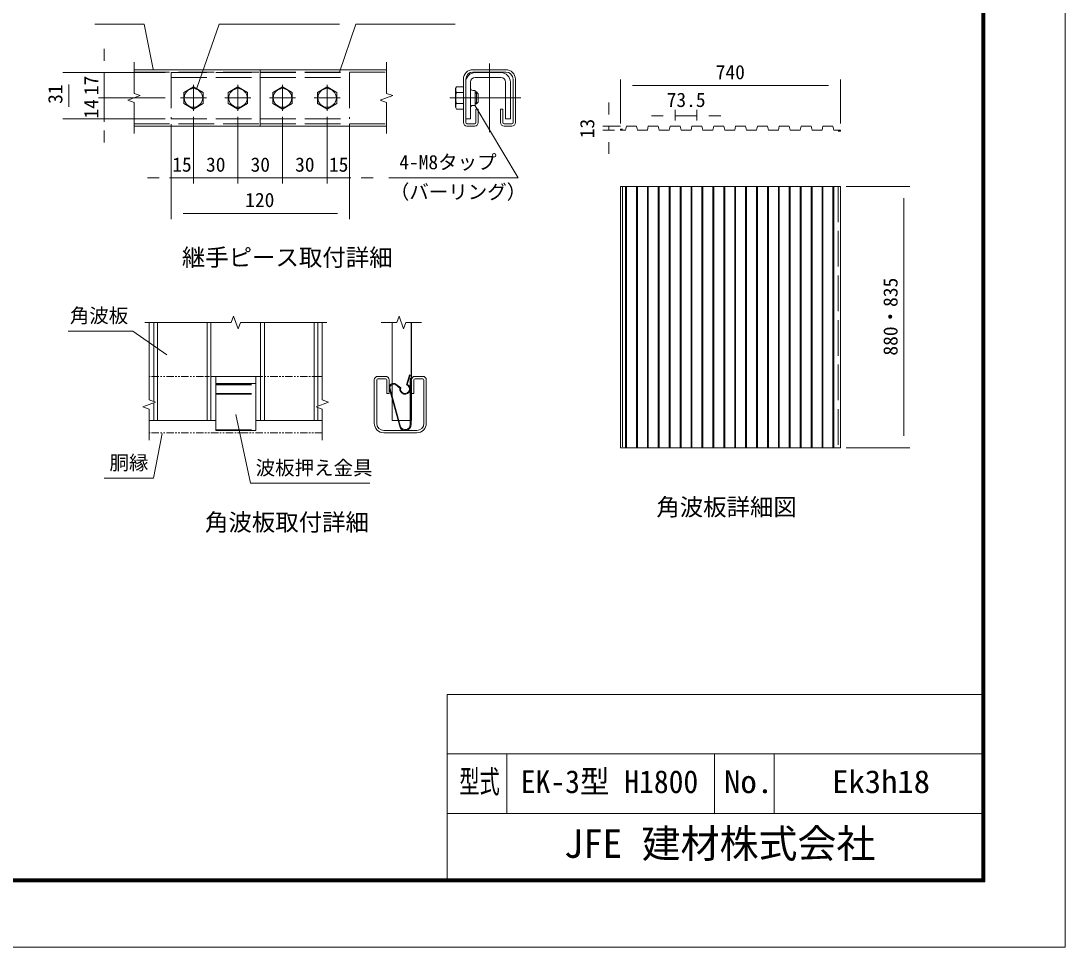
# Model space of a CAD drawing. Units: millimetres, scale not verified, with parts at other scales. Extents: x -4200 to 4200, y -2970 to 2970.
# Drawn here: x 685 to 4200, y -2970 to 147 of the extents above; entities that cross this region are included whole.
import ezdxf
from ezdxf.enums import TextEntityAlignment as Align

# ---------------------------------------------------------------- set-up
doc = ezdxf.new("R2010")
doc.units = ezdxf.units.MM
doc.header["$LTSCALE"] = 20
for name, pattern in [('DASHED', [7.5, 6, -1.5]), ('USER1', [50.8, 31.75, -6.35, 6.35, -6.35]), ('USER2', [2.5, 1.25, -0.25, 0.25, -0.25, 0.25, -0.25])]:
    doc.linetypes.add(name, pattern=pattern)
for name, color, linetype, lineweight in [('0-0_D-STR1', 1, 'Continuous', 18), ('0-1_D-BMK', 2, 'USER1', 13), ('0-4_D-STR3', 3, 'Continuous', 13), ('0-5_D-STR-TXT', 7, 'Continuous', 9), ('0-6_D-STR-DIM', 7, 'Continuous', 9), ('0-7_0', 7, 'Continuous', 9), ('0-A_D-STR2', 7, 'Continuous', 9), ('0-C_D-TTL', 7, 'Continuous', 9)]:
    doc.layers.add(name, color=color, linetype=linetype, lineweight=lineweight)
doc.layers.add('0-8_D-TTL-TXT', color=7, linetype='Continuous')
doc.styles.add('ＭＳ ゴシック', font='')
doc.styles.get('ＭＳ ゴシック').set_extended_font_data('MS Gothic')

msp = doc.modelspace()

# ---------------------------------------------------------------- linework, layer by layer
at = {"layer": '0-0_D-STR1'}
for p, q in [((1065.48, -17.39), (1490.41, -17.39)), ((1490.41, -207.39), (1490.41, -17.39)), ((1490.56, -17.39), (1915.48, -17.39)), ((1490.56, -207.39), (1490.56, -17.39)), ((2206.39, -17.39), (2317.39, -17.39)), ((2206.39, -25.39), (2317.39, -25.39)), ((2174.39, -195.39), (2174.39, -49.39)), ((2182.39, -195.39), (2182.39, -49.39)), ((2341.39, -195.39), (2341.39, -49.39)), ((2349.39, -195.39), (2349.39, -49.39)), ((2216.39, -149.89), (2224.39, -149.89)), ((2216.39, -195.39), (2216.39, -149.89)), ((2224.39, -195.39), (2224.39, -149.89)), ((2299.39, -195.39), (2299.39, -149.89)), ((2299.39, -149.89), (2307.39, -149.89)), ((2307.39, -195.39), (2307.39, -149.89)), ((1065.48, -207.39), (1490.41, -207.39)), ((1490.56, -207.39), (1915.48, -207.39)), ((2186.39, -199.39), (2212.39, -199.39)), ((2186.39, -207.39), (2212.39, -207.39)), ((2311.39, -199.39), (2337.39, -199.39)), ((2311.39, -207.39), (2337.39, -207.39)), ((1912.46, -1049.31), (1886.46, -1049.31)), ((2037.46, -1049.31), (2011.46, -1049.31)), ((1874.46, -1061.31), (1874.46, -1207.31)), ((1882.46, -1061.31), (1882.46, -1207.31)), ((1912.46, -1057.31), (1886.46, -1057.31)), ((1916.46, -1061.31), (1916.46, -1106.81)), ((1924.46, -1061.31), (1924.46, -1106.81)), ((1999.46, -1061.31), (1999.46, -1106.81)), ((2007.46, -1061.31), (2007.46, -1106.81)), ((2037.46, -1057.31), (2011.46, -1057.31)), ((2041.46, -1061.31), (2041.46, -1207.31)), ((2049.46, -1061.31), (2049.46, -1207.31)), ((1924.46, -1106.81), (1916.46, -1106.81)), ((2007.46, -1106.81), (1999.46, -1106.81)), ((2017.46, -1231.31), (1906.46, -1231.31)), ((2017.46, -1239.31), (1906.46, -1239.31))]:
    msp.add_line(p, q, dxfattribs=at)
at = {"layer": '0-0_D-STR1', "linetype": 'DASHED'}
for p, q in [((1065.48, -25.39), (1490.41, -25.39)), ((1490.56, -25.39), (1915.48, -25.39)), ((1065.48, -199.39), (1490.41, -199.39)), ((1490.56, -199.39), (1915.48, -199.39))]:
    msp.add_line(p, q, dxfattribs=at)
at = {"layer": '0-0_D-STR1', "linetype": 'USER2'}
for p, q in [((1699.33, -1049.31), (1116.74, -1049.31)), ((1699.33, -1239.31), (1116.74, -1239.31))]:
    msp.add_line(p, q, dxfattribs=at)
at = {"layer": '0-0_D-STR1'}
for centre, radius, start, end in [((2206.39, -49.39), 32, 90, 180), ((2206.39, -49.39), 24, 90, 180), ((2317.39, -49.39), 32, 0, 90), ((2317.39, -49.39), 24, 0, 90), ((2186.39, -195.39), 12, 180, 270), ((2186.39, -195.39), 4, 180, 270), ((2212.39, -195.39), 12, 270, 0), ((2212.39, -195.39), 4, 270, 0), ((2311.39, -195.39), 12, 180, 270), ((2311.39, -195.39), 4, 180, 270), ((2337.39, -195.39), 12, 270, 0), ((2337.39, -195.39), 4, 270, 0), ((1886.46, -1061.31), 12, 90, 180), ((1912.46, -1061.31), 12, 0, 90), ((2011.46, -1061.31), 12, 90, 180), ((2037.46, -1061.31), 12, 0, 90), ((1886.46, -1061.31), 4, 90, 180), ((1912.46, -1061.31), 4, 0, 90), ((2011.46, -1061.31), 4, 90, 180), ((2037.46, -1061.31), 4, 0, 90), ((1906.46, -1207.31), 32, 180, 270), ((1906.46, -1207.31), 24, 180, 270), ((2017.46, -1207.31), 32, 270, 0), ((2017.46, -1207.31), 24, 270, 0)]:
    msp.add_arc(centre, radius, start, end, dxfattribs=at)
at = {"layer": '0-1_D-BMK'}
for p, q in [((2261.76, -227.97), (2261.76, 3.19)), ((1265.48, -68.64), (1265.48, -156.14)), ((1415.48, -68.64), (1415.48, -156.14)), ((1565.48, -68.64), (1565.48, -156.14)), ((1715.48, -68.64), (1715.48, -156.14)), ((1221.73, -112.39), (1309.23, -112.39)), ((1371.73, -112.39), (1459.23, -112.39)), ((1521.73, -112.39), (1609.23, -112.39)), ((1671.73, -112.39), (1759.23, -112.39)), ((2128.21, -112.39), (2230.04, -112.39)), ((2156, -112.39), (2367.53, -112.39))]:
    msp.add_line(p, q, dxfattribs=at)
at = {"layer": '0-4_D-STR3', "linetype": 'DASHED'}
for p, q in [((1190.48, -27.39), (1190.48, -182.39)), ((1190.48, -27.39), (1790.48, -27.39)), ((1790.48, -27.39), (1790.48, -182.39)), ((1190.48, -43.39), (1790.48, -43.39)), ((1190.48, -182.39), (1790.48, -182.39)), ((1340.53, -1076.29), (1475.53, -1076.29)), ((1340.53, -1077.8), (1475.53, -1077.8)), ((1340.53, -1107.12), (1475.53, -1107.12)), ((1340.53, -1109.62), (1475.53, -1109.62)), ((1340.53, -1228.81), (1475.53, -1228.81))]:
    msp.add_line(p, q, dxfattribs=at)
at = {"layer": '0-4_D-STR3'}
for p, q in [((2214.39, -27.39), (2300.39, -27.39)), ((2198.39, -59.39), (2198.39, -182.39)), ((2214.39, -43.39), (2300.39, -43.39)), ((2316.39, -59.39), (2316.39, -182.39)), ((2332.39, -59.39), (2332.39, -182.39)), ((2147.89, -80.89), (2151.37, -74.86)), ((2147.89, -80.89), (2147.89, -143.89)), ((2174.39, -74.86), (2151.37, -74.86)), ((2174.39, -93.63), (2151.37, -93.63)), ((2174.39, -74.86), (2174.39, -149.92)), ((2205.89, -87.26), (2213.39, -87.26)), ((2213.39, -87.26), (2213.39, -137.51)), ((2218.39, -92.39), (2213.39, -92.39)), ((2213.39, -96.14), (2222.14, -96.14)), ((2218.39, -92.39), (2218.39, -132.39)), ((2218.39, -92.39), (2224.39, -98.39)), ((2224.39, -126.39), (2224.39, -98.39)), ((2174.39, -131.15), (2151.37, -131.15)), ((2205.89, -137.51), (2213.39, -137.51)), ((2213.39, -128.64), (2222.14, -128.64)), ((2218.39, -132.39), (2213.39, -132.39)), ((2218.39, -132.39), (2224.39, -126.39)), ((2147.89, -143.89), (2151.37, -149.92)), ((2174.39, -149.92), (2151.37, -149.92)), ((2316.39, -182.39), (2332.39, -182.39)), ((1340.53, -1231.31), (1340.53, -1049.31)), ((1340.53, -1049.32), (1475.53, -1049.32)), ((1475.53, -1231.31), (1475.53, -1049.31)), ((1992.78, -1044.37), (1982.41, -1077.8)), ((1995.17, -1045.11), (1985.48, -1076.32)), ((1992.78, -1044.37), (1995.17, -1045.11)), ((1340.53, -1073.79), (1475.53, -1073.79)), ((1945.8, -1077.15), (1960.69, -1089.32)), ((1947.24, -1075.1), (1963.45, -1088.34)), ((1995.46, -1056.32), (1995.46, -1211.32)), ((1995.46, -1056.32), (1997.96, -1056.32)), ((1997.96, -1056.32), (1997.96, -1211.32)), ((1960.96, -1221.72), (1925.05, -1092.08)), ((1962.87, -1219.27), (1927.45, -1091.39)), ((1340.53, -1231.31), (1475.53, -1231.31))]:
    msp.add_line(p, q, dxfattribs=at)
msp.add_lwpolyline([(2182.39, -59.39), (2182.39, -182.39), (2198.39, -182.39)], dxfattribs=at)
for points in [[(1297.98, -93.63), (1265.48, -74.86), (1232.98, -93.63), (1232.98, -131.15), (1265.48, -149.92), (1297.98, -131.15)], [(1447.98, -93.63), (1415.48, -74.86), (1382.98, -93.63), (1382.98, -131.15), (1415.48, -149.92), (1447.98, -131.15)], [(1597.98, -93.63), (1565.48, -74.86), (1532.98, -93.63), (1532.98, -131.15), (1565.48, -149.92), (1597.98, -131.15)], [(1747.98, -93.63), (1715.48, -74.86), (1682.98, -93.63), (1682.98, -131.15), (1715.48, -149.92), (1747.98, -131.15)]]:
    msp.add_lwpolyline(points, close=True, dxfattribs=at)
for centre in [(1265.48, -112.39), (1415.48, -112.39), (1565.48, -112.39), (1715.48, -112.39)]:
    msp.add_circle(centre, 31.25, dxfattribs=at)
for centre, radius, start, end in [((2214.39, -59.39), 32, 90, 180), ((2300.39, -59.39), 32, 0, 90), ((2214.39, -59.39), 16, 90, 180), ((2300.39, -59.39), 16, 0, 90), ((2165.08, -84.24), 16.61, 145.61585, 214.38415), ((2210.57, -112.39), 62.1, 162.4121, 197.5879), ((2205.89, -79.76), 7.5, 180, 270), ((2165.08, -140.54), 16.61, 145.61585, 214.38415), ((2205.89, -145.01), 7.5, 90, 180), ((1939.46, -1087.93), 15, 58.75708, 196.07831), ((1939.46, -1087.93), 12.5, 59.52189, 196.07831), ((1977.96, -1092.12), 17.5, 170.96861, 64.54218), ((1977.96, -1092.12), 15, 165.39166, 72.75539), ((1978.01, -1211.35), 19.96, 211.30879, 0.09798), ((1978.25, -1211.53), 17.21, 206.71233, 0.71864)]:
    msp.add_arc(centre, radius, start, end, dxfattribs=at)
at = {"layer": '0-5_D-STR-TXT'}
for points in [[(933.94, 135.39), (1099.44, 135.39), (1129.5, -15.43)], [(1756.89, 135.39), (1351.77, 135.39), (1277.02, -79.26)], [(2146.85, 135.39), (1812.66, 135.39), (1756.67, -25.5)], [(1923.64, -380.89), (2358.76, -380.89), (2214.42, -139.23)], [(843.36, -897.02), (1061.08, -897.02), (1175.67, -976.65)], [(1859.07, -1409.31), (1458.03, -1409.31), (1408.45, -1178.08)], [(965.04, -1392.08), (1130.53, -1392.08), (1160.59, -1241.27)]]:
    msp.add_lwpolyline(points, dxfattribs=at)
at = {"layer": '0-6_D-STR-DIM'}
for p, q in [((965.48, 12.61), (965.48, 52.61)), ((1065.48, 7.61), (1065.48, -97)), ((1915.48, 7.61), (1915.48, -97)), ((1170.48, -27.39), (825.48, -27.39)), ((1170.48, -27.39), (945.48, -27.39)), ((965.48, -27.39), (965.48, -112.39)), ((965.48, -72.39), (965.48, -32.39)), ((845.48, -67.39), (845.48, -142.39)), ((2703.34, -197.93), (2703.34, -50.86)), ((3443.34, -197.93), (3443.34, -50.86)), ((1044.34, -120.08), (1086.62, -104.69)), ((1086.62, -104.69), (1065.48, -97)), ((1894.34, -120.08), (1936.62, -104.69)), ((1936.62, -104.69), (1915.48, -97)), ((2743.34, -70.86), (3403.34, -70.86)), ((1170.48, -112.39), (945.48, -112.39)), ((1170.48, -112.39), (945.48, -112.39)), ((965.48, -112.39), (965.48, -182.39)), ((1065.48, -127.78), (1044.34, -120.08)), ((1065.48, -127.78), (1065.48, -232.39)), ((1915.48, -127.78), (1894.34, -120.08)), ((1915.48, -127.78), (1915.48, -232.39)), ((2664.18, -167.93), (2664.18, -127.93)), ((965.48, -152.39), (965.48, -192.39)), ((2847.09, -172.2), (2807.09, -172.2)), ((2887.09, -187.93), (2887.09, -152.2)), ((2887.09, -172.2), (2960.59, -172.2)), ((2960.59, -187.93), (2960.59, -152.2)), ((3000.59, -172.2), (3040.59, -172.2)), ((1170.48, -182.39), (825.48, -182.39)), ((1170.48, -182.39), (945.48, -182.39)), ((1190.48, -200.89), (1190.48, -400.89)), ((1190.48, -202.39), (1190.48, -520.89)), ((1265.48, -176.14), (1265.48, -400.89)), ((1265.48, -176.14), (1265.48, -400.89)), ((1415.48, -176.14), (1415.48, -400.89)), ((1415.48, -176.14), (1415.48, -400.89)), ((1565.48, -176.14), (1565.48, -400.89)), ((1565.48, -176.14), (1565.48, -400.89)), ((1715.48, -176.14), (1715.48, -400.89)), ((1715.48, -176.14), (1715.48, -400.89)), ((1790.48, -200.89), (1790.48, -400.89)), ((1790.48, -202.39), (1790.48, -520.89)), ((2703.34, -207.93), (2644.18, -207.93)), ((2664.18, -207.93), (2664.18, -220.93)), ((965.48, -222.39), (965.48, -262.39)), ((2683.34, -220.93), (2644.18, -220.93)), ((2664.18, -260.93), (2664.18, -300.93)), ((1150.48, -380.89), (1110.48, -380.89)), ((1225.48, -380.89), (1185.48, -380.89)), ((1190.48, -380.89), (1265.48, -380.89)), ((1265.48, -380.89), (1415.48, -380.89)), ((1305.48, -380.89), (1345.48, -380.89)), ((1375.48, -380.89), (1335.48, -380.89)), ((1415.48, -380.89), (1565.48, -380.89)), ((1455.48, -380.89), (1495.48, -380.89)), ((1525.48, -380.89), (1485.48, -380.89)), ((1565.48, -380.89), (1715.48, -380.89)), ((1605.48, -380.89), (1645.48, -380.89)), ((1675.48, -380.89), (1635.48, -380.89)), ((1790.48, -380.89), (1715.48, -380.89)), ((1755.48, -380.89), (1795.48, -380.89)), ((1830.48, -380.89), (1870.48, -380.89)), ((3463.34, -409.94), (3677.25, -409.94)), ((3657.25, -449.94), (3657.25, -1249.94)), ((1750.48, -500.89), (1230.48, -500.89)), ((1392.64, -867.99), (1101.74, -867.99)), ((1116.74, -867.99), (1116.74, -1128.91)), ((1392.64, -867.99), (1400.34, -846.85)), ((1400.34, -846.85), (1415.73, -889.14)), ((1415.73, -889.14), (1423.43, -867.99)), ((1714.33, -867.99), (1423.43, -867.99)), ((1699.33, -867.99), (1699.33, -1128.91)), ((1949.97, -867.99), (1897.67, -867.99)), ((1949.97, -867.99), (1957.67, -846.85)), ((1957.67, -846.85), (1973.06, -889.14)), ((1973.06, -889.14), (1980.75, -867.99)), ((2033.06, -867.99), (1980.75, -867.99)), ((1095.59, -1152), (1137.88, -1136.61)), ((1116.74, -1159.7), (1095.59, -1152)), ((1137.88, -1136.61), (1116.74, -1128.91)), ((1116.74, -1159.7), (1116.74, -1264.31)), ((1678.19, -1152), (1720.48, -1136.61)), ((1699.33, -1159.7), (1678.19, -1152)), ((1720.48, -1136.61), (1699.33, -1128.91)), ((1699.33, -1159.7), (1699.33, -1264.31)), ((3463.34, -1289.94), (3677.25, -1289.94))]:
    msp.add_line(p, q, dxfattribs=at)
at = {"layer": '0-7_0'}
for p, q in [((2723.34, -207.93), (2720.09, -220.93)), ((2723.34, -207.93), (2756.84, -207.93)), ((2796.84, -207.93), (2793.59, -220.93)), ((2796.84, -207.93), (2830.34, -207.93)), ((2870.34, -207.93), (2867.09, -220.93)), ((2870.34, -207.93), (2903.84, -207.93)), ((2943.84, -207.93), (2940.59, -220.93)), ((2943.84, -207.93), (2977.34, -207.93)), ((3017.34, -207.93), (3014.09, -220.93)), ((3017.34, -207.93), (3050.84, -207.93)), ((3090.84, -207.93), (3087.59, -220.93)), ((3090.84, -207.93), (3124.34, -207.93)), ((3164.34, -207.93), (3161.09, -220.93)), ((3164.34, -207.93), (3197.84, -207.93)), ((3237.84, -207.93), (3234.59, -220.93)), ((3237.84, -207.93), (3271.34, -207.93)), ((3311.34, -207.93), (3308.09, -220.93)), ((3311.34, -207.93), (3344.84, -207.93)), ((3384.84, -207.93), (3381.59, -220.93)), ((2703.34, -217.93), (2703.34, -220.93)), ((2710.34, -217.93), (2703.34, -217.93)), ((2720.09, -220.93), (2703.34, -220.93)), ((3421.59, -220.93), (3443.34, -220.93)), ((3436.34, -223.93), (3443.34, -223.93)), ((3443.34, -223.93), (3443.34, -220.93)), ((2703.34, -409.94), (2703.34, -1289.94)), ((2710.34, -409.94), (2710.34, -1286.94)), ((2720.09, -409.94), (2720.09, -1289.94)), ((2723.34, -409.94), (2723.34, -1289.94)), ((2756.84, -409.94), (2756.84, -1289.94)), ((2760.09, -409.94), (2760.09, -1289.94)), ((2793.59, -409.94), (2793.59, -1289.94)), ((2796.84, -409.94), (2796.84, -1289.94)), ((2830.34, -409.94), (2830.34, -1289.94)), ((2833.59, -409.94), (2833.59, -1289.94)), ((2867.09, -409.94), (2867.09, -1289.94)), ((2870.34, -409.94), (2870.34, -1289.94)), ((2903.84, -409.94), (2903.84, -1289.94)), ((2907.09, -409.94), (2907.09, -1289.94)), ((2940.59, -409.94), (2940.59, -1289.94)), ((2943.84, -409.94), (2943.84, -1289.94)), ((2977.34, -409.94), (2977.34, -1289.94)), ((2980.59, -409.94), (2980.59, -1289.94)), ((3014.09, -409.94), (3014.09, -1289.94)), ((3017.34, -409.94), (3017.34, -1289.94)), ((3050.84, -409.94), (3050.84, -1289.94)), ((3054.09, -409.94), (3054.09, -1289.94)), ((3087.59, -409.94), (3087.59, -1289.94)), ((3090.84, -409.94), (3090.84, -1289.94)), ((3124.34, -409.94), (3124.34, -1289.94)), ((3127.59, -409.94), (3127.59, -1289.94)), ((3161.09, -409.94), (3161.09, -1289.94)), ((3164.34, -409.94), (3164.34, -1289.94)), ((3197.84, -409.94), (3197.84, -1289.94)), ((3201.09, -409.94), (3201.09, -1289.94)), ((3234.59, -409.94), (3234.59, -1289.94)), ((3237.84, -409.94), (3237.84, -1289.94)), ((3271.34, -409.94), (3271.34, -1289.94)), ((3274.59, -409.94), (3274.59, -1289.94)), ((3308.09, -409.94), (3308.09, -1289.94)), ((3311.34, -409.94), (3311.34, -1289.94)), ((3344.84, -409.94), (3344.84, -1289.94)), ((3348.09, -409.94), (3348.09, -1289.94)), ((3381.59, -409.94), (3381.59, -1289.94)), ((3384.84, -409.94), (3384.84, -1289.94)), ((3418.34, -409.94), (3418.34, -1289.94)), ((3421.59, -409.94), (3421.59, -1289.94)), ((3443.34, -409.94), (3443.34, -1289.94))]:
    msp.add_line(p, q, dxfattribs=at)
at = {"layer": '0-7_0', "linetype": 'DASHED'}
msp.add_line((3436.34, -409.94), (3436.34, -1289.94), dxfattribs=at)
at = {"layer": '0-7_0'}
for points in [[(2756.84, -207.93), (2760.09, -220.93), (2793.59, -220.93)], [(2830.34, -207.93), (2833.59, -220.93), (2867.09, -220.93)], [(2903.84, -207.93), (2907.09, -220.93), (2940.59, -220.93)], [(2977.34, -207.93), (2980.59, -220.93), (3014.09, -220.93)], [(3050.84, -207.93), (3054.09, -220.93), (3087.59, -220.93)], [(3124.34, -207.93), (3127.59, -220.93), (3161.09, -220.93)], [(3197.84, -207.93), (3201.09, -220.93), (3234.59, -220.93)], [(3271.34, -207.93), (3274.59, -220.93), (3308.09, -220.93)], [(3344.84, -207.93), (3348.09, -220.93), (3381.59, -220.93)], [(3384.84, -207.93), (3418.34, -207.93), (3421.59, -220.93)]]:
    msp.add_lwpolyline(points, dxfattribs=at)
at = {"layer": '0-A_D-STR2'}
for p, q in [((1131.78, -867.99), (1131.78, -1134.39)), ((1144.28, -867.99), (1144.28, -1198.06)), ((1311.78, -867.99), (1311.78, -1198.06)), ((1324.28, -867.99), (1324.28, -1198.06)), ((1491.78, -867.99), (1491.78, -1198.06)), ((1504.28, -867.99), (1504.28, -1198.06)), ((1671.78, -867.99), (1671.78, -1198.06)), ((1684.28, -867.99), (1684.28, -1149.78)), ((1934.46, -1073.79), (1934.46, -867.99)), ((1999.46, -1198.06), (1999.46, -867.99)), ((1934.46, -1116.7), (1934.46, -1076.47)), ((1131.78, -1138.83), (1131.78, -1198.06)), ((1684.28, -1154.22), (1684.28, -1198.06)), ((1934.46, -1198.06), (1934.46, -1126.07)), ((1340.53, -1198.06), (1116.74, -1198.06)), ((1699.33, -1198.06), (1475.53, -1198.06)), ((1954.4, -1198.06), (1934.46, -1198.06)), ((1995.46, -1198.06), (1957, -1198.06))]:
    msp.add_line(p, q, dxfattribs=at)
msp.add_lwpolyline([(2703.34, -409.94), (3443.34, -409.94), (3443.34, -1289.94), (2703.34, -1289.94)], close=True, dxfattribs=at)
msp.add_lwpolyline([(1999.46, -1198.06), (1997.96, -1198.06), (1997.96, -867.99)], dxfattribs=at)
at = {"layer": '0-C_D-TTL'}
for p, q in [((2120, -2120), (2120, -2740)), ((2120, -2120), (3920, -2120)), ((2120, -2320), (3920, -2320)), ((2320, -2320), (2320, -2520)), ((3020, -2320), (3020, -2520)), ((3220, -2320), (3220, -2520)), ((2120, -2520), (3920, -2520))]:
    msp.add_line(p, q, dxfattribs=at)
at = {"layer": '0-C_D-TTL', "color": 2, "lineweight": 18}
msp.add_lwpolyline([(-4200, 2970), (4200, 2970), (4200, -2970), (-4200, -2970)], close=True, dxfattribs=at)
at = {"layer": '0-C_D-TTL'}
for points in [[(-3930, 2750), (3930, 2750), (3930, -2750), (-3930, -2750)], [(-3927.5, 2747.5), (3927.5, 2747.5), (3927.5, -2747.5), (-3927.5, -2747.5)], [(-3925, 2745), (3925, 2745), (3925, -2745), (-3925, -2745)], [(-3922.5, 2742.5), (3922.5, 2742.5), (3922.5, -2742.5), (-3922.5, -2742.5)], [(-3920, 2740), (3920, 2740), (3920, -2740), (-3920, -2740)]]:
    msp.add_lwpolyline(points, close=True, dxfattribs=at)

# ---------------------------------------------------------------- texts
at = {"layer": '0-5_D-STR-TXT', "style": 'ＭＳ ゴシック'}
for s, p in [('4-M8タップ', (1958.39, -366.91)), ('（バーリング）', (1926.73, -466.91)), ('角波板', (849.24, -883.29)), ('胴縁', (982.91, -1378.36)), ('波板押え金具', (1474.94, -1395.58))]:
    msp.add_text(s, height=48.09, dxfattribs=at).set_placement(p, align=Align.BOTTOM_LEFT)
at = {"layer": '0-6_D-STR-DIM', "style": 'ＭＳ ゴシック'}
for s, p in [('740', (3023.84, -64.11)), ('73.5', (2858.74, -157.31)), ('15', (1194.23, -375.14)), ('30', (1307.86, -375.14)), ('30', (1457.86, -375.14)), ('30', (1607.86, -375.14)), ('15', (1721.73, -375.14)), ('120', (1439.83, -494.14))]:
    msp.add_text(s, height=48.09, dxfattribs=at).set_placement(p, align=Align.BOTTOM_LEFT)
for s, p in [('31', (838.73, -132.44)), ('17', (959.73, -103.39)), ('14', (959.73, -181.91)), ('13', (2629.43, -248.18)), ('880・835', (3650.5, -979.42))]:
    msp.add_text(s, height=48.09, rotation=90, dxfattribs=at).set_placement(p, align=Align.BOTTOM_LEFT)
at = {"layer": '0-8_D-TTL-TXT', "style": 'ＭＳ ゴシック'}
for s, height, p in [('継手ピース取付詳細', 57.77, (1226.55, -695.37)), ('角波板詳細図', 57.77, (2823.96, -1535.3)), ('角波板取付詳細', 57.77, (1304.52, -1586.52)), ('JFE 建材株式会社', 96.19, (2512.38, -2698.5))]:
    msp.add_text(s, height=height, dxfattribs=at).set_placement(p, align=Align.BOTTOM_LEFT)
for s, width, p in [('型式', 0.65, (2160.27, -2474.8)), ('EK-3型 H1800', 0.95, (2367.6, -2474.8)), ('No.', 1.05, (3052, -2474.8)), ('Ek3h18', 1.05, (3415.33, -2474.8))]:
    msp.add_text(s, height=76.98, dxfattribs=dict(at, width=width)).set_placement(p, align=Align.BOTTOM_LEFT)

doc.saveas('drawing.dxf')
